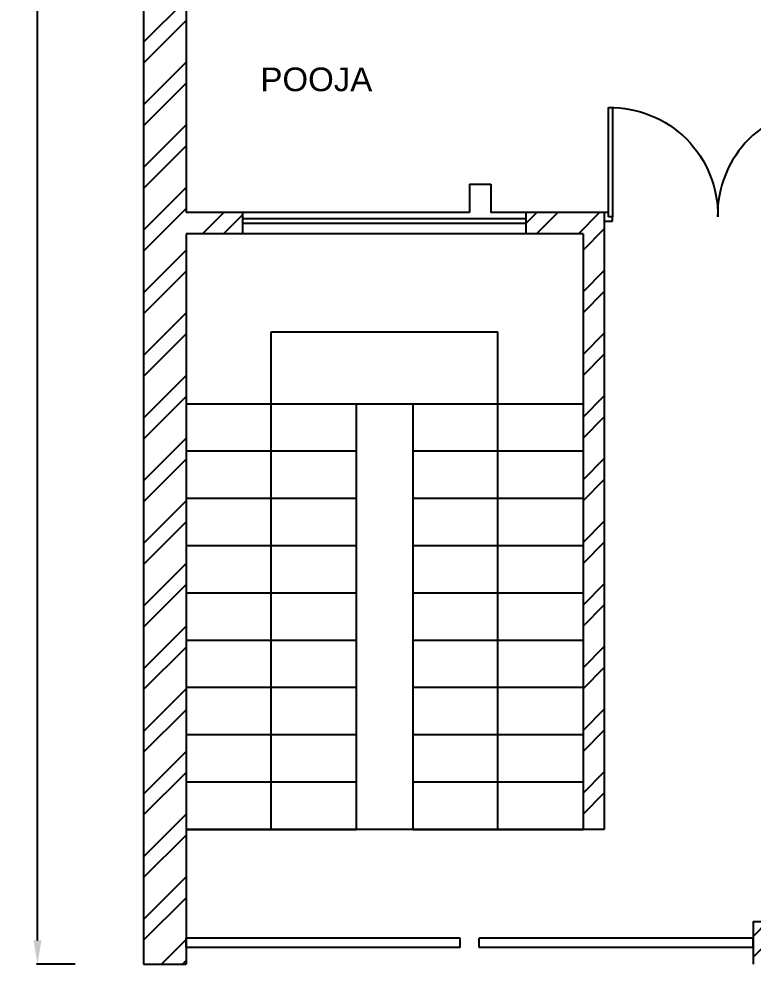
# Model space of a CAD drawing. Header units: inches. Extents: x 6298 to 6638, y 3650 to 4105.
# Drawn here: x 6297.5 to 6452.9, y 3649.5 to 3849.5 of the extents above; entities that cross this region are included whole.
import ezdxf

# ---------------------------------------------------------------- set-up
doc = ezdxf.new("R2010")
doc.units = ezdxf.units.IN
doc.header["$MEASUREMENT"] = 0
for name, color, linetype in [('door', 70, 'Continuous'), ('entery gate', 120, 'Continuous'), ('stairs', 200, 'Continuous'), ('wall', 20, 'Continuous'), ('window', 147, 'Continuous'), ('windwo', 142, 'Continuous')]:
    doc.layers.add(name, color=color, linetype=linetype)
doc.styles.get("Standard").update_dxf_attribs({"font": 'arial.ttf'})
doc.dimstyles.get("Standard").update_dxf_attribs({"dimtxt": 6, "dimasz": 5, "dimexe": 0.18, "dimexo": 0.0625, "dimgap": 0.09, "dimtad": 0, "dimdec": 1, "dimzin": 0, "dimdsep": 46, "dimlunit": 4, "dimtxsty": 'Standard', "dimcen": 0.09, "dimadec": 0, "dimazin": 0, "dimtfac": 0.998, "dimtdec": 1, "dimtofl": 0, "dimtmove": 0, "dimatfit": 3, "dimfxl": 8, "dimfxlon": 1, "dimtolj": 1, "dimtzin": 0, "dimarcsym": 0})

# ---------------------------------------------------------------- blocks, each defined once
blk = doc.blocks.new('121')
for p, q in [((72.05, 349.04), (72.05, 346.04)), ((73.55, 349.04), (72.05, 349.04)), ((73.55, 347.54), (73.55, 349.04)), ((72.05, 346.04), (75.05, 346.04)), ((75.05, 347.54), (73.55, 347.54)), ((75.05, 346.04), (75.05, 347.54))]:
    blk.add_line(p, q)
blk = doc.blocks.new('222')
for p, q in [((235.05, 347.54), (235.05, 386.54)), ((236.55, 347.54), (236.55, 386.54))]:
    blk.add_line(p, q)
blk.add_arc((235.8, 348.29), 38.26, 88.8767, 181.1233)
blk = doc.blocks.new('D1')
at = {"layer": 'door', "yscale": 0.5925925925930716, "zscale": 0.5925925925930716}
for name, p, xscale in [('222', (14602.13, 2693.28), -0.5925925925930716), ('222', (14367.99, 2693.28), 0.5925925925930716), ('121', (14418.36, 2693.28), 0.5925925925930716), ('121', (14551.76, 2693.28), -0.5925925925930716)]:
    blk.add_blockref(name, p, dxfattribs=dict(at, xscale=xscale))
blk = doc.blocks.new('*D70')
at = {"layer": 'Defpoints', "color": 0, "lineweight": -2, "transparency": 16777216}
for p, q in [((6309.45, 4081.55), (6301.27, 4081.55)), ((6301.45, 4076.55), (6301.45, 3870.73)), ((6301.45, 3654.55), (6301.45, 3860.37)), ((6309.45, 3649.55), (6301.27, 3649.55))]:
    blk.add_line(p, q, dxfattribs=at)
at = {"layer": 'Defpoints', "color": 0, "transparency": 16777216}
for p in [(6323.91, 4081.55), (6301.45, 3649.55), (6323.91, 3649.55)]:
    blk.add_point(p, dxfattribs=at)
for points in [[(6300.62, 4076.55), (6302.29, 4076.55), (6301.45, 4081.55)], [(6300.62, 3654.55), (6302.29, 3654.55), (6301.45, 3649.55)]]:
    blk.add_solid(points, dxfattribs=at)
at = {"layer": 'Defpoints', "color": 0, "transparency": 16777216, "insert": (6301.45, 3865.55), "char_height": 6, "attachment_point": 5, "rotation": 90}
blk.add_mtext("\\A1;36'", dxfattribs=at)

msp = doc.modelspace()

# ---------------------------------------------------------------- hatches: boundary and pattern name
at = {"layer": 'window', "true_color": 0xffffff}
h = msp.add_hatch(dxfattribs=at)
h.set_pattern_fill('ANSI32', scale=25)
h.paths.add_polyline_path([(6637.91, 4081.55), (6323.91, 4081.55), (6323.91, 3649.55), (6332.91, 3649.55), (6332.91, 3804.05), (6344.91, 3804.05), (6344.91, 3808.55), (6332.91, 3808.55), (6332.91, 3936.55), (6354.91, 3936.55), (6354.91, 3941.05), (6332.91, 3941.05), (6332.91, 4020.05), (6384.91, 4020.05), (6384.91, 3936.55), (6455.41, 3936.55), (6455.41, 3941.05), (6389.41, 3941.05), (6389.41, 4024.55), (6332.91, 4024.55), (6332.91, 4072.55), (6384.91, 4072.55), (6384.91, 4054.55), (6389.41, 4054.55), (6389.41, 4072.55), (6497.41, 4072.55), (6497.41, 3936.55), (6501.91, 3936.55), (6501.91, 4072.55), (6628.91, 4072.55), (6628.91, 3941.05), (6540.41, 3941.05), (6540.41, 3912.55), (6544.91, 3912.55), (6544.91, 3936.55), (6628.91, 3936.55), (6628.91, 3808.55), (6544.91, 3808.55), (6544.91, 3844.55), (6540.41, 3844.55), (6540.41, 3804.05), (6628.91, 3804.05), (6628.91, 3658.55), (6473.88, 3658.55), (6473.88, 3687.21), (6469.38, 3687.21), (6469.38, 3658.55), (6452.91, 3658.55), (6452.91, 3649.55), (6637.91, 3649.55)])
h.paths.add_polyline_path([(6397.41, 3873.05), (6332.91, 3873.05), (6332.91, 3868.55), (6392.91, 3868.55), (6392.91, 3862.55), (6397.41, 3862.55)], flags=17)
h.paths.add_polyline_path([(6421.41, 3808.55), (6404.91, 3808.55), (6404.91, 3804.05), (6416.91, 3804.05), (6416.91, 3678.05), (6421.41, 3678.05)], flags=17)
h.paths.add_polyline_path([(6473.88, 3808.55), (6469.38, 3808.55), (6469.38, 3747.21), (6473.88, 3747.21)], flags=17)

# ---------------------------------------------------------------- linework, layer by layer
at = {"layer": 'entery gate', "color": 2, "true_color": 0xf1eb1f}
msp.add_line((6398.91, 3678.05), (6398.91, 3783.35), dxfattribs=at)
at = {"layer": 'entery gate'}
for p, q in [((6390.91, 3655.05), (6332.91, 3655.05)), ((6332.91, 3653.05), (6332.91, 3655.05)), ((6390.91, 3653.05), (6390.91, 3655.05)), ((6452.91, 3655.05), (6394.91, 3655.05)), ((6394.91, 3653.05), (6394.91, 3655.05)), ((6452.91, 3653.05), (6452.91, 3655.05)), ((6390.91, 3653.05), (6332.91, 3653.05)), ((6452.91, 3653.05), (6394.91, 3653.05))]:
    msp.add_line(p, q, dxfattribs=at)
at = {"layer": 'stairs', "color": 2, "true_color": 0xf1eb1f}
for p, q in [((6350.91, 3678.05), (6350.91, 3783.35)), ((6350.91, 3783.35), (6398.91, 3783.35))]:
    msp.add_line(p, q, dxfattribs=at)
at = {"layer": 'stairs'}
for p, q in [((6416.91, 3768.05), (6332.91, 3768.05)), ((6368.91, 3768.05), (6368.91, 3678.05)), ((6380.91, 3768.05), (6380.91, 3678.05)), ((6368.91, 3758.05), (6332.91, 3758.05)), ((6416.91, 3758.05), (6380.91, 3758.05)), ((6368.91, 3748.05), (6332.91, 3748.05)), ((6416.91, 3748.05), (6380.91, 3748.05)), ((6368.91, 3738.05), (6332.91, 3738.05)), ((6416.91, 3738.05), (6380.91, 3738.05)), ((6368.91, 3728.05), (6332.91, 3728.05)), ((6416.91, 3728.05), (6380.91, 3728.05)), ((6368.91, 3718.05), (6332.91, 3718.05)), ((6416.91, 3718.05), (6380.91, 3718.05)), ((6368.91, 3708.05), (6332.91, 3708.05)), ((6416.91, 3708.05), (6380.91, 3708.05)), ((6368.91, 3698.05), (6332.91, 3698.05)), ((6416.91, 3698.05), (6380.91, 3698.05)), ((6368.91, 3688.05), (6332.91, 3688.05)), ((6416.91, 3688.05), (6380.91, 3688.05)), ((6421.41, 3678.05), (6332.91, 3678.05)), ((6332.91, 3678.05), (6368.91, 3678.05)), ((6380.91, 3678.05), (6416.91, 3678.05))]:
    msp.add_line(p, q, dxfattribs=at)
at = {"layer": 'wall'}
for p, q in [((6323.91, 4081.55), (6323.91, 3649.55)), ((6332.91, 3936.55), (6332.91, 3808.55)), ((6392.91, 3814.55), (6397.41, 3814.55)), ((6392.91, 3814.55), (6392.91, 3808.55)), ((6397.41, 3814.55), (6397.41, 3808.55)), ((6392.91, 3808.55), (6332.91, 3808.55)), ((6421.41, 3808.55), (6397.41, 3808.55)), ((6421.41, 3808.55), (6421.41, 3678.05)), ((6416.91, 3804.05), (6332.91, 3804.05)), ((6332.91, 3804.05), (6332.91, 3649.55)), ((6416.91, 3804.05), (6416.91, 3678.05)), ((6452.91, 3658.55), (6469.38, 3658.55)), ((6452.91, 3658.55), (6452.91, 3649.55)), ((6323.91, 3649.55), (6332.91, 3649.55))]:
    msp.add_line(p, q, dxfattribs=at)
at = {"layer": 'window'}
for p, q in [((6344.91, 3804.05), (6344.91, 3808.55)), ((6404.91, 3804.05), (6404.91, 3808.55)), ((6344.91, 3807.3), (6404.91, 3807.3)), ((6344.91, 3806.3), (6404.91, 3806.3))]:
    msp.add_line(p, q, dxfattribs=at)

# ---------------------------------------------------------------- block references
at = {"layer": 'windwo'}
msp.add_blockref('D1', (-8039.65, 908.43), dxfattribs=at)

# ---------------------------------------------------------------- texts
at = {"layer": 'door', "color": 6, "ltscale": 50, "insert": (6372.31, 3839.25), "char_height": 6, "width": 141.6168, "attachment_point": 3}
msp.add_mtext('{\\fArial CYR|b0|i0|c0|p34;\\H0.83333x;POOJA}', dxfattribs=at)

# ---------------------------------------------------------------- dimensions: what is measured, and where the dimension line sits
at = {"layer": 'Defpoints'}
dim = msp.add_linear_dim(base=(6301.45, 3649.55), p1=(6323.91, 4081.55), p2=(6323.91, 3649.55), angle=90, dimstyle='Standard', dxfattribs=at)
dim.commit()
dim.dimension.update_dxf_attribs({"geometry": '*D70', "text_midpoint": (6301.45, 3865.55)})

doc.saveas('drawing.dxf')
